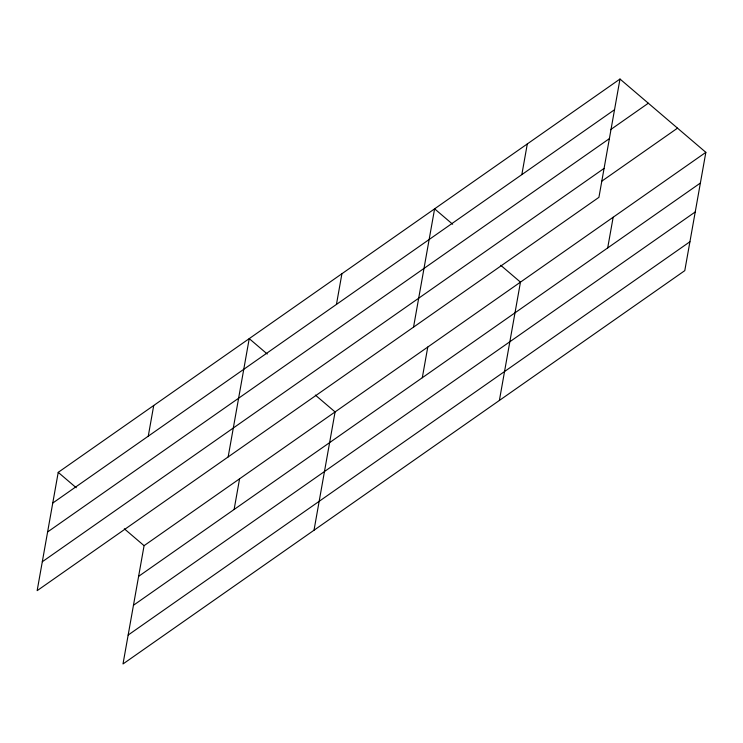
<?xml version="1.0" encoding="UTF-8"?>
<svg xmlns="http://www.w3.org/2000/svg" width="743" height="743" viewBox="0 0 743 743"><rect width="100%" height="100%" fill="white"/><g stroke="black" fill="none" stroke-linecap="round" stroke-linejoin="round"><path stroke-width="1.11" d="M619.996 79.037L58.223 472.353L37.15 590.657L598.923 197.332L619.996 79.037L705.85 152.343L684.777 270.647L123.004 663.963L144.077 545.668L705.85 152.343M148.256 436.178L153.727 405.492M228.157 456.926L249.23 338.622L267.257 354.021M234.11 509.494L239.58 478.798M336.449 304.416L341.919 273.73M314.01 530.242L335.084 411.938L315.329 395.072M413.535 327.134L434.609 208.829L452.636 224.228M422.303 377.732L427.773 347.037M521.837 174.624L527.307 143.928M499.389 400.44L520.462 282.136L500.717 265.279M607.69 247.93L613.161 217.244M52.753 503.048L614.526 109.723M610.495 129.719L648.323 103.221M47.608 531.96L609.381 138.635M42.305 561.745L604.068 168.42M601.849 181.125L677.514 128.149M138.607 576.354L700.38 183.038M133.461 605.266L695.234 211.95M128.158 635.051L689.931 241.735M58.223 472.353L76.25 487.752M124.332 528.802L144.077 545.668"/></g></svg>
